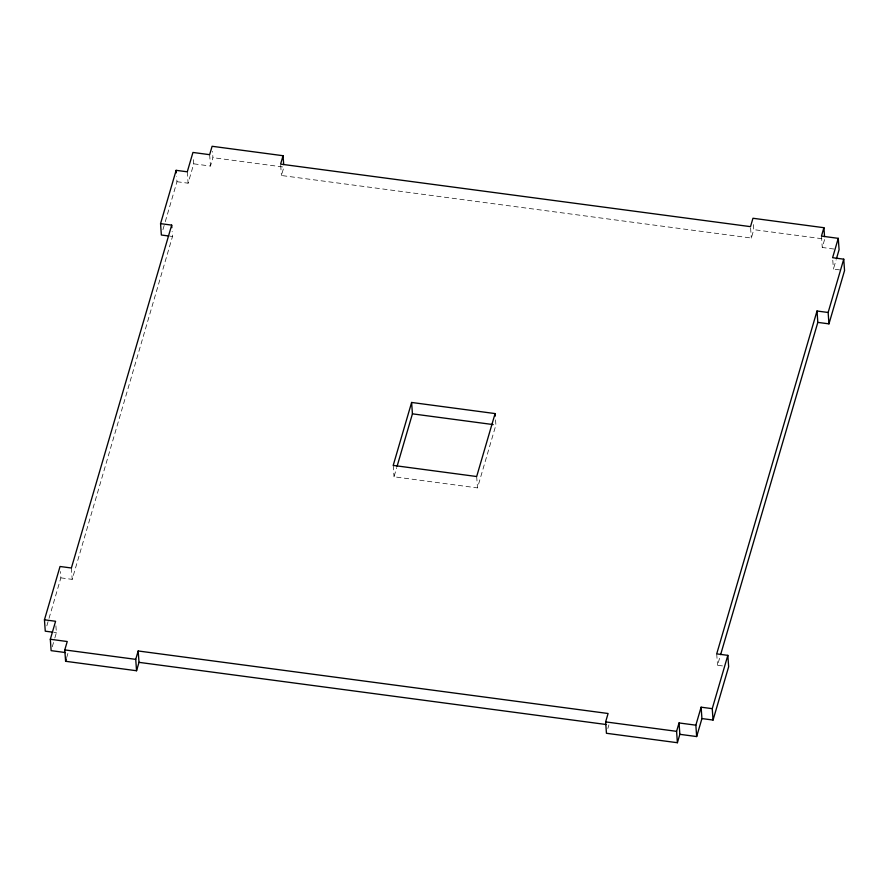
<?xml version="1.0" encoding="UTF-8"?>
<svg xmlns="http://www.w3.org/2000/svg" width="889" height="889" viewBox="0 0 889 889"><rect width="100%" height="100%" fill="white"/><g stroke="black" fill="none" stroke-linecap="round" stroke-linejoin="round"><path stroke-width="0.67" stroke-dasharray="4.45 3.33" d="M46.828 625.845L60.863 577.861L60.408 571.549M162.931 229.684L164.876 223.017M165.265 221.683L176.967 181.712L176.6 176.644M52.262 646.792L54.518 639.08M54.896 637.802L56.396 632.657L55.851 625.067M60.863 577.861L72.198 579.372L172.499 236.496L172.144 231.44M176.967 181.712L188.101 183.19L193.758 163.832L193.391 158.775M66.653 657.693L68.053 652.904M193.758 163.832L210.471 166.054L212.927 157.664L212.471 151.341M753.405 224.584L753.772 229.64L751.316 238.03L281.424 175.5L283.88 167.099L212.927 157.664M495.54 419.886L495.906 424.953L477.493 487.905L394.016 476.793L396.705 467.614M607.843 728.48L608.898 724.879M833.904 249.031L822.269 247.475L824.725 239.085L753.772 229.64M722.468 665.917L717.523 665.261L720.246 655.96M839.605 269.889L833.415 269.067L836.06 260.044M170.032 236.163L172.499 236.496M53.918 632.323L56.396 632.657M832.782 260.221L833.415 269.067M821.458 236.096L822.269 247.475M750.594 227.917L751.316 238.03M716.712 653.882L717.523 665.261M476.671 476.526L477.493 487.905M393.205 465.414L394.016 476.793M280.691 165.387L281.424 175.5M209.648 154.675L210.471 166.054M187.279 171.81L188.101 183.19M71.387 567.993L72.198 579.372"/><path stroke-width="1.33" d="M52.684 632.168L45.261 631.179L44.45 619.8L60.041 566.493L71.387 567.993L171.688 225.117L160.553 223.639L176.144 170.332L187.279 171.81L192.946 152.452L209.648 154.675L212.104 146.285L283.058 155.719L283.691 164.576M65.453 652.559L51.129 650.648L50.317 639.269L55.585 621.278L44.45 619.8M679.852 734.325L696.665 736.559L695.854 725.18L679.04 722.946L679.852 734.325L677.396 742.715L606.442 733.281L605.631 721.901L608.087 713.5L138.184 650.97L139.006 662.349L136.55 670.739L65.597 661.294L64.775 649.915L67.231 641.525L50.317 639.269M65.597 661.294L66.297 658.893M136.55 670.739L135.728 659.36L138.184 650.97M283.058 155.719L280.602 164.121L750.505 226.651L752.961 218.261L823.914 227.706L824.548 236.552M411.618 402.461L393.205 465.414L476.671 476.526L495.095 413.574L411.618 402.461L412.429 413.841L397.083 466.303M677.396 742.715L676.585 731.336L679.04 722.946M823.914 227.706L821.458 236.096L838.26 238.341L839.083 249.72L836.438 258.743M695.854 725.18L701.11 707.188L712.245 708.666L713.056 720.046L701.932 718.568L701.11 707.188M817.013 311.006L817.824 322.385L828.959 323.863L828.137 312.483L817.013 311.006L716.712 653.882L727.835 655.36L728.658 666.739L713.056 720.046M838.26 238.341L832.604 257.688L843.739 259.177L844.55 270.556L828.959 323.863M696.665 736.559L701.932 718.568M720.635 654.626L817.824 322.385M712.245 708.666L727.835 655.36M828.137 312.483L843.739 259.177M168.788 236.007L161.365 235.018L160.553 223.639M412.429 413.841L493.173 424.586M64.775 649.915L135.728 659.36M605.631 721.901L676.585 731.336M139.006 662.349L606.154 724.513M495.095 413.574L495.273 416.096M176.144 170.332L176.322 172.855M171.688 225.117L171.866 227.651"/></g></svg>
